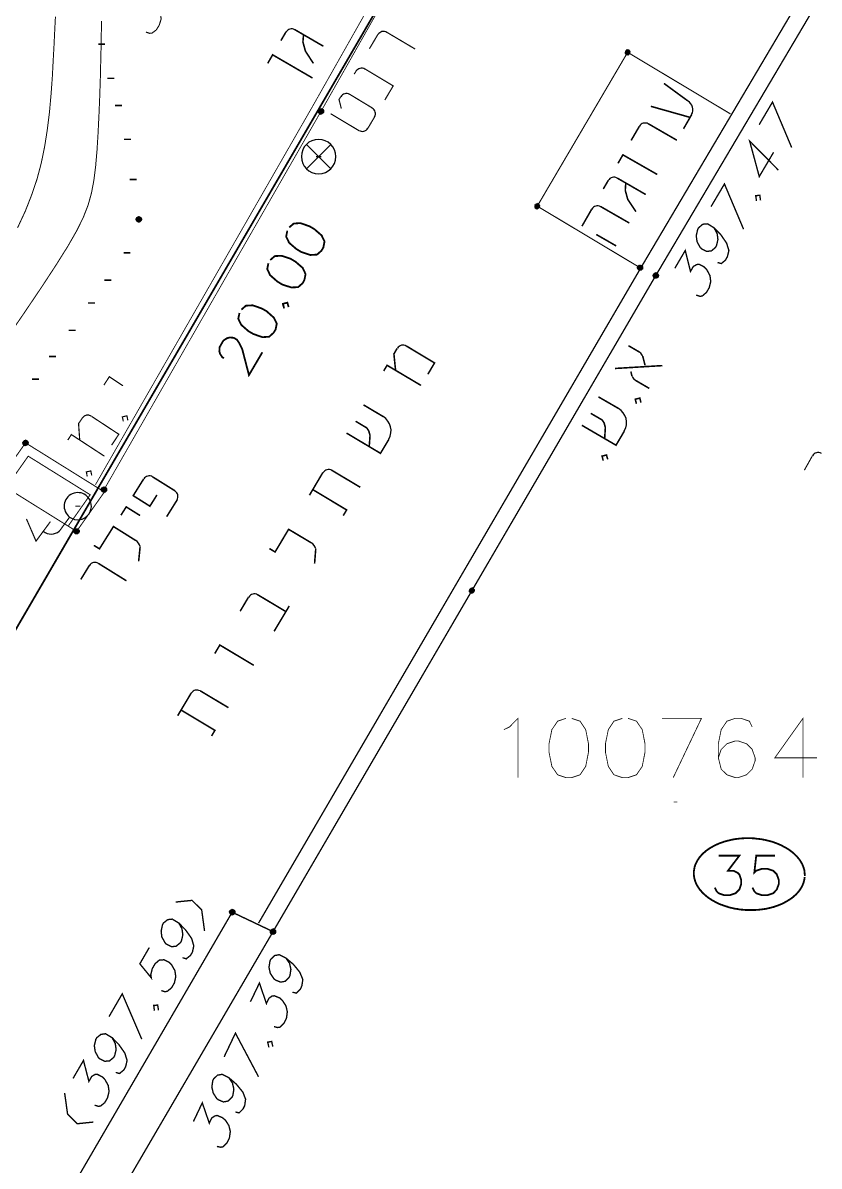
# Model space of a CAD drawing. Extents: x 489 to 720, y 1028 to 1176.
# Drawn here: x 535.36 to 543.43, y 1052.52 to 1064.11 of the extents above; entities that cross this region are included whole.
import ezdxf

# ---------------------------------------------------------------- set-up
doc = ezdxf.new("R2010")
doc.units = 0
doc.header["$MEASUREMENT"] = 0
for name, color, linetype in [('1501-ARUGA', 7, 'Continuous'), ('1501-EVEN-GAN', 7, 'Continuous'), ('1501-EVEN-SOFA', 7, 'Continuous'), ('1501-PILER', 7, 'Continuous'), ('1501-TOPO', 7, 'Continuous'), ('1506', 7, 'Continuous'), ('1507', 7, 'Continuous'), ('1511-DOWN', 7, 'Continuous'), ('2408-EVEN-GAN', 7, 'Continuous'), ('2410-EVEN-SOFA', 7, 'Continuous'), ('4035-PILER', 7, 'Continuous'), ('4609-EZIAMAIM', 7, 'Continuous'), ('4611-GIDRANT', 7, 'Continuous'), ('5250-ARUGA', 7, 'Continuous'), ('M1601', 7, 'Continuous'), ('M1602', 7, 'Continuous')]:
    doc.layers.add(name, color=color, linetype=linetype)

msp = doc.modelspace()

# ---------------------------------------------------------------- hatches: boundary and pattern name
at = {"layer": '1501-ARUGA', "linetype": 'Continuous', "ltscale": 0.045455}
for points in [[(541.465, 1063.826), (541.511, 1063.8), (541.462, 1063.816)], [(541.511, 1063.8), (541.462, 1063.816), (541.504, 1063.792)], [(541.462, 1063.816), (541.504, 1063.792), (541.462, 1063.806)], [(541.504, 1063.792), (541.462, 1063.806), (541.495, 1063.788)], [(541.462, 1063.806), (541.495, 1063.788), (541.466, 1063.797)], [(541.472, 1063.834), (541.514, 1063.809), (541.465, 1063.826)], [(541.514, 1063.809), (541.465, 1063.826), (541.511, 1063.8)], [(541.495, 1063.788), (541.466, 1063.797), (541.485, 1063.787)], [(541.466, 1063.797), (541.485, 1063.787), (541.474, 1063.79)], [(541.481, 1063.839), (541.513, 1063.82), (541.472, 1063.834)], [(541.513, 1063.82), (541.472, 1063.834), (541.514, 1063.809)], [(541.491, 1063.839), (541.508, 1063.829), (541.481, 1063.839)], [(541.508, 1063.829), (541.481, 1063.839), (541.513, 1063.82)], [(541.502, 1063.835), (541.491, 1063.839), (541.508, 1063.829)], [(540.549, 1062.266), (540.595, 1062.24), (540.546, 1062.257)], [(540.595, 1062.24), (540.546, 1062.257), (540.588, 1062.232)], [(540.546, 1062.257), (540.588, 1062.232), (540.546, 1062.247)], [(540.588, 1062.232), (540.546, 1062.247), (540.579, 1062.228)], [(540.546, 1062.247), (540.579, 1062.228), (540.55, 1062.238)], [(540.556, 1062.274), (540.598, 1062.249), (540.549, 1062.266)], [(540.598, 1062.249), (540.549, 1062.266), (540.595, 1062.24)], [(540.579, 1062.228), (540.55, 1062.238), (540.569, 1062.228)], [(540.55, 1062.238), (540.569, 1062.228), (540.558, 1062.231)], [(540.565, 1062.279), (540.597, 1062.26), (540.556, 1062.274)], [(540.597, 1062.26), (540.556, 1062.274), (540.598, 1062.249)], [(540.575, 1062.28), (540.592, 1062.27), (540.565, 1062.279)], [(540.592, 1062.27), (540.565, 1062.279), (540.597, 1062.26)], [(540.586, 1062.276), (540.575, 1062.28), (540.592, 1062.27)], [(541.598, 1061.65), (541.588, 1061.623), (541.607, 1061.655)], [(541.588, 1061.623), (541.607, 1061.655), (541.592, 1061.614)], [(541.591, 1061.643), (541.588, 1061.633), (541.598, 1061.65)], [(541.588, 1061.633), (541.598, 1061.65), (541.588, 1061.623)], [(541.607, 1061.655), (541.592, 1061.614), (541.617, 1061.656)], [(541.592, 1061.614), (541.617, 1061.656), (541.6, 1061.607)], [(541.617, 1061.656), (541.6, 1061.607), (541.628, 1061.653)], [(541.6, 1061.607), (541.628, 1061.653), (541.611, 1061.604)], [(541.628, 1061.653), (541.611, 1061.604), (541.636, 1061.646)], [(541.611, 1061.604), (541.636, 1061.646), (541.621, 1061.604)], [(541.636, 1061.646), (541.621, 1061.604), (541.639, 1061.635)], [(541.621, 1061.604), (541.639, 1061.635), (541.63, 1061.608)], [(541.639, 1061.635), (541.63, 1061.608), (541.64, 1061.625)], [(541.63, 1061.608), (541.64, 1061.625), (541.637, 1061.616)]]:
    msp.add_hatch(color=138, dxfattribs=at).paths.add_polyline_path(points, flags=0)
at = {"layer": '1501-EVEN-GAN', "linetype": 'Continuous', "ltscale": 0.045455}
for points in [[(538.357, 1063.228), (538.403, 1063.201), (538.354, 1063.217)], [(538.403, 1063.201), (538.354, 1063.217), (538.396, 1063.193)], [(538.354, 1063.217), (538.396, 1063.193), (538.355, 1063.207)], [(538.396, 1063.193), (538.355, 1063.207), (538.387, 1063.189)], [(538.355, 1063.207), (538.387, 1063.189), (538.36, 1063.198)], [(538.364, 1063.235), (538.406, 1063.212), (538.357, 1063.228)], [(538.406, 1063.212), (538.357, 1063.228), (538.403, 1063.201)], [(538.387, 1063.189), (538.36, 1063.198), (538.377, 1063.188)], [(538.36, 1063.198), (538.377, 1063.188), (538.367, 1063.191)], [(538.373, 1063.24), (538.406, 1063.222), (538.364, 1063.235)], [(538.406, 1063.222), (538.364, 1063.235), (538.406, 1063.212)], [(538.383, 1063.24), (538.402, 1063.231), (538.373, 1063.24)], [(538.402, 1063.231), (538.373, 1063.24), (538.406, 1063.222)], [(538.394, 1063.238), (538.383, 1063.24), (538.402, 1063.231)], [(536.158, 1059.393), (536.204, 1059.367), (536.155, 1059.383)], [(536.204, 1059.367), (536.155, 1059.383), (536.197, 1059.359)], [(536.155, 1059.383), (536.197, 1059.359), (536.155, 1059.373)], [(536.197, 1059.359), (536.155, 1059.373), (536.188, 1059.355)], [(536.155, 1059.373), (536.188, 1059.355), (536.16, 1059.364)], [(536.165, 1059.401), (536.207, 1059.376), (536.158, 1059.393)], [(536.207, 1059.376), (536.158, 1059.393), (536.204, 1059.367)], [(536.188, 1059.355), (536.16, 1059.364), (536.178, 1059.354)], [(536.16, 1059.364), (536.178, 1059.354), (536.167, 1059.357)], [(536.174, 1059.406), (536.206, 1059.387), (536.165, 1059.401)], [(536.206, 1059.387), (536.165, 1059.401), (536.207, 1059.376)], [(536.185, 1059.406), (536.202, 1059.396), (536.174, 1059.406)], [(536.202, 1059.396), (536.174, 1059.406), (536.206, 1059.387)], [(536.194, 1059.403), (536.185, 1059.406), (536.202, 1059.396)]]:
    msp.add_hatch(color=7, dxfattribs=at).paths.add_polyline_path(points, flags=0)
at = {"layer": '1501-EVEN-SOFA', "linetype": 'Continuous', "ltscale": 0.045455}
for points in [[(541.75, 1061.565), (541.796, 1061.538), (541.747, 1061.555)], [(541.796, 1061.538), (541.747, 1061.555), (541.789, 1061.531)], [(541.747, 1061.555), (541.789, 1061.531), (541.748, 1061.545)], [(541.789, 1061.531), (541.748, 1061.545), (541.78, 1061.526)], [(541.748, 1061.545), (541.78, 1061.526), (541.752, 1061.535)], [(541.757, 1061.573), (541.799, 1061.548), (541.75, 1061.565)], [(541.799, 1061.548), (541.75, 1061.565), (541.796, 1061.538)], [(541.78, 1061.526), (541.752, 1061.535), (541.77, 1061.525)], [(541.752, 1061.535), (541.77, 1061.525), (541.76, 1061.529)], [(541.766, 1061.578), (541.798, 1061.558), (541.757, 1061.573)], [(541.798, 1061.558), (541.757, 1061.573), (541.799, 1061.548)], [(541.777, 1061.578), (541.794, 1061.567), (541.766, 1061.578)], [(541.794, 1061.567), (541.766, 1061.578), (541.798, 1061.558)], [(541.787, 1061.574), (541.777, 1061.578), (541.794, 1061.567)], [(539.887, 1058.371), (539.932, 1058.345), (539.883, 1058.362)], [(539.932, 1058.345), (539.883, 1058.362), (539.925, 1058.337)], [(539.883, 1058.362), (539.925, 1058.337), (539.883, 1058.351)], [(539.925, 1058.337), (539.883, 1058.351), (539.915, 1058.332)], [(539.883, 1058.351), (539.915, 1058.332), (539.888, 1058.342)], [(539.894, 1058.379), (539.936, 1058.355), (539.887, 1058.371)], [(539.936, 1058.355), (539.887, 1058.371), (539.932, 1058.345)], [(539.915, 1058.332), (539.888, 1058.342), (539.905, 1058.332)], [(539.888, 1058.342), (539.905, 1058.332), (539.896, 1058.335)], [(539.903, 1058.383), (539.935, 1058.365), (539.894, 1058.379)], [(539.935, 1058.365), (539.894, 1058.379), (539.936, 1058.355)], [(539.913, 1058.384), (539.93, 1058.374), (539.903, 1058.383)], [(539.93, 1058.374), (539.903, 1058.383), (539.935, 1058.365)], [(539.922, 1058.381), (539.913, 1058.384), (539.93, 1058.374)], [(537.454, 1055.101), (537.503, 1055.084), (537.457, 1055.112)], [(537.455, 1055.091), (537.496, 1055.078), (537.454, 1055.101)], [(537.496, 1055.078), (537.454, 1055.101), (537.503, 1055.084)], [(537.46, 1055.082), (537.487, 1055.073), (537.455, 1055.091)], [(537.487, 1055.073), (537.455, 1055.091), (537.496, 1055.078)], [(537.457, 1055.112), (537.506, 1055.095), (537.464, 1055.12)], [(537.503, 1055.084), (537.457, 1055.112), (537.506, 1055.095)], [(537.467, 1055.075), (537.477, 1055.072), (537.46, 1055.082)], [(537.477, 1055.072), (537.46, 1055.082), (537.487, 1055.073)], [(537.464, 1055.12), (537.506, 1055.105), (537.473, 1055.124)], [(537.506, 1055.095), (537.464, 1055.12), (537.506, 1055.105)], [(537.506, 1055.105), (537.473, 1055.124), (537.502, 1055.114)], [(537.473, 1055.124), (537.502, 1055.114), (537.483, 1055.124)], [(537.502, 1055.114), (537.483, 1055.124), (537.494, 1055.121)], [(537.877, 1054.921), (537.919, 1054.909), (537.885, 1054.925)], [(537.885, 1054.925), (537.913, 1054.918), (537.895, 1054.928)], [(537.919, 1054.909), (537.885, 1054.925), (537.913, 1054.918)], [(537.913, 1054.918), (537.895, 1054.928), (537.905, 1054.925)], [(537.867, 1054.903), (537.917, 1054.89), (537.87, 1054.913)], [(537.869, 1054.892), (537.912, 1054.881), (537.867, 1054.903)], [(537.912, 1054.881), (537.867, 1054.903), (537.917, 1054.89)], [(537.874, 1054.883), (537.903, 1054.876), (537.869, 1054.892)], [(537.903, 1054.876), (537.869, 1054.892), (537.912, 1054.881)], [(537.87, 1054.913), (537.92, 1054.899), (537.877, 1054.921)], [(537.917, 1054.89), (537.87, 1054.913), (537.92, 1054.899)], [(537.882, 1054.878), (537.892, 1054.874), (537.874, 1054.883)], [(537.892, 1054.874), (537.874, 1054.883), (537.903, 1054.876)], [(537.92, 1054.899), (537.877, 1054.921), (537.919, 1054.909)]]:
    msp.add_hatch(color=251, dxfattribs=at).paths.add_polyline_path(points, flags=0)
at = {"layer": '1501-PILER', "linetype": 'Continuous', "ltscale": 0.045455}
for points in [[(535.361, 1059.86), (535.4, 1059.832), (535.36, 1059.85)], [(535.4, 1059.832), (535.36, 1059.85), (535.39, 1059.829)], [(535.36, 1059.85), (535.39, 1059.829), (535.364, 1059.84)], [(535.364, 1059.87), (535.407, 1059.839), (535.361, 1059.86)], [(535.407, 1059.839), (535.361, 1059.86), (535.4, 1059.832)], [(535.372, 1059.876), (535.412, 1059.849), (535.364, 1059.87)], [(535.412, 1059.849), (535.364, 1059.87), (535.407, 1059.839)], [(535.39, 1059.829), (535.364, 1059.84), (535.38, 1059.829)], [(535.364, 1059.84), (535.38, 1059.829), (535.371, 1059.833)], [(535.381, 1059.881), (535.412, 1059.859), (535.372, 1059.876)], [(535.412, 1059.859), (535.372, 1059.876), (535.412, 1059.849)], [(535.391, 1059.88), (535.408, 1059.868), (535.381, 1059.881)], [(535.408, 1059.868), (535.381, 1059.881), (535.412, 1059.859)], [(535.402, 1059.876), (535.391, 1059.88), (535.408, 1059.868)], [(535.887, 1058.98), (535.877, 1058.953), (535.897, 1058.984)], [(535.877, 1058.953), (535.897, 1058.984), (535.881, 1058.943)], [(535.88, 1058.973), (535.877, 1058.963), (535.887, 1058.98)], [(535.877, 1058.963), (535.887, 1058.98), (535.877, 1058.953)], [(535.897, 1058.984), (535.881, 1058.943), (535.907, 1058.984)], [(535.881, 1058.943), (535.907, 1058.984), (535.889, 1058.937)], [(535.907, 1058.984), (535.889, 1058.937), (535.916, 1058.981)], [(535.889, 1058.937), (535.916, 1058.981), (535.898, 1058.932)], [(535.916, 1058.981), (535.898, 1058.932), (535.924, 1058.974)], [(535.898, 1058.932), (535.924, 1058.974), (535.908, 1058.933)], [(535.924, 1058.974), (535.908, 1058.933), (535.928, 1058.965)], [(535.908, 1058.933), (535.928, 1058.965), (535.917, 1058.937)], [(535.928, 1058.965), (535.917, 1058.937), (535.929, 1058.955)], [(535.917, 1058.937), (535.929, 1058.955), (535.924, 1058.945)]]:
    msp.add_hatch(color=7, dxfattribs=at).paths.add_polyline_path(points, flags=0)
at = {"layer": '1501-TOPO', "linetype": 'Continuous', "ltscale": 0.045455}
for points in [[(536.512, 1062.134), (536.56, 1062.124), (536.507, 1062.124)], [(536.56, 1062.124), (536.507, 1062.124), (536.558, 1062.114)], [(536.507, 1062.124), (536.558, 1062.114), (536.507, 1062.114)], [(536.558, 1062.114), (536.507, 1062.114), (536.555, 1062.105)], [(536.507, 1062.114), (536.555, 1062.105), (536.511, 1062.105)], [(536.519, 1062.141), (536.555, 1062.133), (536.512, 1062.134)], [(536.555, 1062.133), (536.512, 1062.134), (536.56, 1062.124)], [(536.529, 1062.145), (536.548, 1062.141), (536.519, 1062.141)], [(536.548, 1062.141), (536.519, 1062.141), (536.555, 1062.133)], [(536.539, 1062.145), (536.529, 1062.145), (536.548, 1062.141)], [(536.555, 1062.105), (536.511, 1062.105), (536.547, 1062.097)], [(536.511, 1062.105), (536.547, 1062.097), (536.519, 1062.097)], [(536.547, 1062.097), (536.519, 1062.097), (536.538, 1062.093)], [(536.519, 1062.097), (536.538, 1062.093), (536.528, 1062.093)]]:
    msp.add_hatch(color=7, dxfattribs=at).paths.add_polyline_path(points, flags=0)

# ---------------------------------------------------------------- linework, layer by layer
at = {"color": 250, "linetype": 'Continuous', "ltscale": 0.045455}
for points, const_width in [([(536.4, 1064.299), (536.514, 1064.476), (536.558, 1064.263), (536.589, 1064.31), (536.623, 1064.329), (536.647, 1064.33), (536.697, 1064.301), (536.724, 1064.273), (536.753, 1064.213), (536.76, 1064.151), (536.741, 1064.089), (536.711, 1064.04), (536.666, 1064.007), (536.642, 1064.006), (536.606, 1064.018)], 0.0112), ([(538.024, 1064.018), (537.974, 1063.932)], 0.0158), ([(538.404, 1063.875), (538.115, 1064.043)], 0.0158), ([(538.303, 1063.701), (538.222, 1063.826), (538.197, 1063.918), (538.203, 1063.992)], 0.0158), ([(537.84, 1063.701), (537.89, 1063.788), (538.294, 1063.553)], 0.0158), ([(542.099, 1063.32), (541.856, 1063.498)], 0.0158), ([(541.723, 1063.266), (542.12, 1063.154)], 0.0158), ([(542.054, 1063.038), (542.137, 1063.182)], 0.0158), ([(541.607, 1063.064), (541.523, 1062.92)], 0.0158), ([(541.987, 1062.922), (541.698, 1063.089)], 0.0158), ([(541.39, 1062.688), (541.44, 1062.774), (541.788, 1062.575)], 0.0158), ([(541.291, 1062.514), (541.241, 1062.428)], 0.0158), ([(541.671, 1062.372), (541.382, 1062.539)], 0.0158), ([(541.572, 1062.199), (541.489, 1062.323), (541.464, 1062.414), (541.469, 1062.489)], 0.0158), ([(542.333, 1062.249), (542.469, 1062.479), (542.663, 1062.02)], 0.0138), ([(541.124, 1062.224), (541.025, 1062.051)], 0.0158), ([(541.505, 1062.083), (541.216, 1062.249)], 0.0158), ([(542.363, 1062.035), (542.395, 1061.976), (542.403, 1061.916), (542.388, 1061.853), (542.378, 1061.835), (542.336, 1061.8), (542.288, 1061.796), (542.237, 1061.822), (542.223, 1061.835), (542.191, 1061.895), (542.183, 1061.956), (542.198, 1062.018), (542.207, 1062.035), (542.25, 1062.071), (542.298, 1062.075), (542.363, 1062.035), (542.432, 1061.965), (542.491, 1061.879), (542.514, 1061.804), (542.498, 1061.74), (542.479, 1061.707), (542.437, 1061.672), (542.399, 1061.683)], 0.0138), ([(541.372, 1061.851), (541.17, 1061.967)], 0.0158), ([(541.966, 1061.624), (542.072, 1061.805), (542.125, 1061.593), (542.154, 1061.643), (542.188, 1061.662), (542.211, 1061.665), (542.262, 1061.639), (542.29, 1061.61), (542.322, 1061.551), (542.33, 1061.491), (542.315, 1061.428), (542.286, 1061.379), (542.244, 1061.343), (542.22, 1061.34), (542.182, 1061.353)], 0.0138), ([(539.463, 1060.55), (539.531, 1060.665), (539.245, 1060.837)], 0.0158), ([(541.611, 1060.773), (541.496, 1060.84)], 0.0158), ([(539.153, 1060.814), (539.119, 1060.756), (539.136, 1060.59)], 0.0158), ([(541.665, 1060.64), (541.641, 1060.732)], 0.0158), ([(539.016, 1060.584), (539.05, 1060.641), (539.394, 1060.437)], 0.0158), ([(541.361, 1060.609), (541.841, 1060.638)], 0.0158), ([(541.52, 1060.578), (541.532, 1060.532)], 0.0158), ([(541.563, 1060.491), (541.707, 1060.407)], 0.0158), ([(541.395, 1060.204), (541.192, 1060.321)], 0.0158), ([(541.577, 1060.251), (541.565, 1060.297), (541.611, 1060.309), (541.623, 1060.263)], 0.0158), ([(539.011, 1060.121), (538.811, 1060.24)], 0.0158), ([(541.255, 1059.898), (541.262, 1060.009), (541.25, 1060.056), (541.23, 1060.087), (541.114, 1060.154)], 0.0158), ([(538.869, 1059.817), (538.877, 1059.929), (538.865, 1059.974), (538.845, 1060.006), (538.731, 1060.074)], 0.0158), ([(541.024, 1060.033), (541.37, 1059.831), (541.455, 1059.975)], 0.0158), ([(538.639, 1059.954), (538.983, 1059.749), (539.069, 1059.892)], 0.0158), ([(541.24, 1059.675), (541.229, 1059.721), (541.274, 1059.732), (541.286, 1059.687)], 0.0158), ([(536.011, 1059.514), (536.002, 1059.56), (536.047, 1059.571), (536.057, 1059.524)], 0.0118), ([(538.399, 1059.554), (538.263, 1059.324)], 0.0158), ([(538.778, 1059.405), (538.491, 1059.576)], 0.0158), ([(536.583, 1059.489), (536.477, 1059.32), (536.646, 1059.213), (536.717, 1059.326)], 0.0158), ([(536.902, 1059.368), (536.674, 1059.51)], 0.0158), ([(538.297, 1059.381), (538.64, 1059.175), (538.606, 1059.118)], 0.0158), ([(536.353, 1059.122), (536.406, 1059.206), (536.547, 1059.118)], 0.0158), ([(536.816, 1059.107), (536.922, 1059.276)], 0.0158), ([(536.503, 1058.865), (536.277, 1059.007), (536.135, 1058.781), (536.078, 1058.816)], 0.0158), ([(538.281, 1058.842), (538.052, 1058.979), (537.915, 1058.749), (537.857, 1058.784)], 0.0158), ([(536.532, 1058.655), (536.547, 1058.803)], 0.0158), ([(538.315, 1058.632), (538.327, 1058.78)], 0.0158), ([(536.408, 1058.457), (536.125, 1058.633)], 0.0158), ([(536.033, 1058.613), (535.946, 1058.471)], 0.0158), ([(537.646, 1058.292), (537.561, 1058.149)], 0.0158), ([(538.024, 1058.145), (537.738, 1058.316)], 0.0158), ([(537.905, 1057.945), (538.058, 1058.201)], 0.0158), ([(537.304, 1057.72), (537.355, 1057.806), (537.699, 1057.6)], 0.0158), ([(537.064, 1057.318), (536.928, 1057.09)], 0.0158), ([(537.442, 1057.171), (537.156, 1057.342)], 0.0158), ([(536.962, 1057.147), (537.305, 1056.941), (537.271, 1056.884)], 0.0158)]:
    msp.add_lwpolyline(points, dxfattribs=dict(at, const_width=const_width))
at = {"color": 5, "linetype": 'Continuous', "ltscale": 0.045455, "const_width": 0.0118}
for points in [[(538.956, 1063.993), (538.871, 1063.85)], [(539.335, 1063.846), (539.048, 1064.016)], [(538.735, 1063.621), (538.716, 1063.592)], [(539.027, 1063.33), (539.112, 1063.473), (538.825, 1063.645)], [(538.9, 1063.249), (538.672, 1063.387)], [(538.58, 1063.363), (538.563, 1063.334), (538.586, 1063.243)], [(538.478, 1063.191), (538.764, 1063.02)], [(538.855, 1063.043), (538.923, 1063.158)], [(536.18, 1060.441), (536.235, 1060.525), (536.374, 1060.433)], [(535.961, 1060.106), (535.923, 1060.05), (535.935, 1059.884)], [(536.258, 1059.831), (536.331, 1059.942), (536.053, 1060.125)], [(536.377, 1060.073), (536.367, 1060.118), (536.413, 1060.129), (536.423, 1060.082)], [(535.814, 1059.883), (535.85, 1059.939), (536.185, 1059.72)]]:
    msp.add_lwpolyline(points, dxfattribs=at)
at = {"color": 251, "linetype": 'Continuous', "ltscale": 0.045455, "const_width": 0.0138}
for points in [[(542.821, 1063.08), (542.956, 1063.309), (543.15, 1062.849)], [(543.015, 1062.62), (542.724, 1062.915), (542.822, 1062.554), (542.967, 1062.8)], [(542.794, 1062.307), (542.786, 1062.36), (542.827, 1062.365), (542.835, 1062.312)], [(536.908, 1055.201), (537.073, 1055.218), (537.171, 1055.121), (537.2, 1054.907)], [(536.939, 1054.988), (536.971, 1054.93), (536.98, 1054.868), (536.965, 1054.805), (536.955, 1054.789), (536.913, 1054.754), (536.865, 1054.748), (536.814, 1054.774), (536.8, 1054.788), (536.767, 1054.847), (536.76, 1054.907), (536.774, 1054.971), (536.783, 1054.988), (536.827, 1055.023), (536.873, 1055.028), (536.939, 1054.988), (537.008, 1054.918), (537.069, 1054.832), (537.091, 1054.757), (537.077, 1054.693), (537.057, 1054.66), (537.014, 1054.625), (536.977, 1054.637)], [(536.64, 1054.74), (536.544, 1054.575), (536.66, 1054.433), (536.655, 1054.463), (536.67, 1054.526), (536.699, 1054.576), (536.741, 1054.612), (536.789, 1054.616), (536.84, 1054.591), (536.867, 1054.563), (536.9, 1054.505), (536.908, 1054.443), (536.894, 1054.38), (536.865, 1054.331), (536.822, 1054.296), (536.799, 1054.292), (536.762, 1054.304)], [(538.025, 1054.633), (538.062, 1054.579), (538.075, 1054.518), (538.065, 1054.454), (538.057, 1054.437), (538.017, 1054.398), (537.972, 1054.389), (537.919, 1054.41), (537.903, 1054.423), (537.866, 1054.479), (537.853, 1054.539), (537.863, 1054.603), (537.871, 1054.621), (537.911, 1054.659), (537.957, 1054.667), (538.025, 1054.633), (538.1, 1054.57), (538.166, 1054.489), (538.196, 1054.415), (538.186, 1054.351), (538.17, 1054.316), (538.13, 1054.278), (538.091, 1054.287)], [(537.665, 1054.19), (537.756, 1054.38), (537.827, 1054.173), (537.852, 1054.225), (537.882, 1054.247), (537.906, 1054.251), (537.96, 1054.23), (537.989, 1054.204), (538.025, 1054.148), (538.039, 1054.089), (538.03, 1054.024), (538.005, 1053.972), (537.965, 1053.933), (537.942, 1053.929), (537.904, 1053.938)], [(536.232, 1054.04), (536.366, 1054.271), (536.563, 1053.812)], [(536.692, 1054.099), (536.685, 1054.153), (536.725, 1054.157), (536.733, 1054.104)], [(537.398, 1053.631), (537.513, 1053.872), (537.747, 1053.43)], [(536.263, 1053.826), (536.295, 1053.767), (536.304, 1053.707), (536.289, 1053.643), (536.279, 1053.626), (536.237, 1053.591), (536.189, 1053.587), (536.138, 1053.612), (536.124, 1053.626), (536.092, 1053.684), (536.083, 1053.746), (536.098, 1053.809), (536.107, 1053.825), (536.15, 1053.86), (536.197, 1053.866), (536.263, 1053.826), (536.332, 1053.756), (536.392, 1053.67), (536.415, 1053.595), (536.4, 1053.531), (536.381, 1053.498), (536.338, 1053.463), (536.3, 1053.474)], [(537.852, 1053.728), (537.84, 1053.781), (537.88, 1053.788), (537.892, 1053.735)], [(535.867, 1053.413), (535.973, 1053.595), (536.028, 1053.383), (536.056, 1053.433), (536.089, 1053.453), (536.113, 1053.455), (536.164, 1053.429), (536.191, 1053.401), (536.224, 1053.342), (536.232, 1053.281), (536.217, 1053.218), (536.189, 1053.168), (536.146, 1053.133), (536.123, 1053.131), (536.086, 1053.142)], [(537.446, 1053.421), (537.483, 1053.365), (537.497, 1053.305), (537.487, 1053.24), (537.479, 1053.223), (537.439, 1053.184), (537.392, 1053.175), (537.339, 1053.197), (537.324, 1053.209), (537.288, 1053.265), (537.274, 1053.325), (537.283, 1053.39), (537.291, 1053.407), (537.331, 1053.446), (537.378, 1053.455), (537.446, 1053.421), (537.521, 1053.356), (537.588, 1053.275), (537.616, 1053.203), (537.607, 1053.138), (537.59, 1053.104), (537.55, 1053.064), (537.513, 1053.073)], [(535.782, 1053.265), (535.812, 1053.051), (535.91, 1052.954), (536.074, 1052.971)], [(537.087, 1052.976), (537.177, 1053.166), (537.248, 1052.96), (537.272, 1053.012), (537.304, 1053.033), (537.327, 1053.038), (537.38, 1053.016), (537.411, 1052.991), (537.447, 1052.935), (537.461, 1052.875), (537.452, 1052.81), (537.427, 1052.759), (537.387, 1052.72), (537.364, 1052.716), (537.325, 1052.724)]]:
    msp.add_lwpolyline(points, dxfattribs=at)
at = {"color": 214, "linetype": 'Continuous', "ltscale": 0.045455, "const_width": 0.0182}
for points in [[(538.039, 1062.005), (538.027, 1061.946), (538.057, 1061.883), (538.13, 1061.82), (538.179, 1061.79), (538.271, 1061.759), (538.34, 1061.763), (538.385, 1061.803), (538.404, 1061.835), (538.416, 1061.895), (538.387, 1061.957), (538.313, 1062.021), (538.264, 1062.05), (538.172, 1062.082), (538.104, 1062.078), (538.058, 1062.038)], [(537.847, 1061.675), (537.835, 1061.616), (537.865, 1061.554), (537.938, 1061.49), (537.987, 1061.46), (538.079, 1061.43), (538.148, 1061.433), (538.194, 1061.473), (538.212, 1061.506), (538.224, 1061.565), (538.195, 1061.628), (538.122, 1061.691), (538.072, 1061.721), (537.98, 1061.751), (537.912, 1061.748), (537.866, 1061.708)], [(537.554, 1061.172), (537.542, 1061.113), (537.572, 1061.051), (537.645, 1060.987), (537.695, 1060.958), (537.787, 1060.926), (537.855, 1060.931), (537.9, 1060.971), (537.92, 1061.004), (537.932, 1061.063), (537.902, 1061.124), (537.829, 1061.189), (537.78, 1061.217), (537.688, 1061.249), (537.619, 1061.245), (537.573, 1061.205)], [(538.006, 1061.218), (537.994, 1061.264), (538.039, 1061.276), (538.052, 1061.231)], [(537.397, 1060.713), (537.38, 1060.722), (537.357, 1060.758), (537.35, 1060.783), (537.353, 1060.826), (537.391, 1060.892), (537.427, 1060.915), (537.453, 1060.923), (537.496, 1060.92), (537.529, 1060.9), (537.552, 1060.865), (537.582, 1060.804), (537.65, 1060.542), (537.786, 1060.773)], [(542.41, 1055.671), (542.62, 1055.671), (542.505, 1055.518), (542.562, 1055.518), (542.6, 1055.499), (542.62, 1055.481), (542.639, 1055.423), (542.639, 1055.385), (542.62, 1055.328), (542.581, 1055.29), (542.524, 1055.271), (542.466, 1055.271), (542.41, 1055.29), (542.39, 1055.309), (542.372, 1055.347)], [(542.982, 1055.671), (542.791, 1055.671), (542.772, 1055.499), (542.791, 1055.518), (542.848, 1055.538), (542.905, 1055.538), (542.963, 1055.518), (543, 1055.481), (543.02, 1055.423), (543.02, 1055.385), (543, 1055.328), (542.963, 1055.29), (542.905, 1055.271), (542.848, 1055.271), (542.791, 1055.29), (542.772, 1055.309), (542.753, 1055.347)]]:
    msp.add_lwpolyline(points, dxfattribs=at)
at = {"color": 98, "linetype": 'Continuous', "ltscale": 0.045455, "const_width": 0.0112}
msp.add_lwpolyline([(543.36, 1059.723), (543.279, 1059.578)], dxfattribs=at)
at = {"color": 218, "linetype": 'Continuous', "ltscale": 0.045455, "const_width": 0.00825}
for points in [[(540.233, 1056.948), (540.291, 1056.976), (540.377, 1057.063), (540.377, 1056.462)], [(540.863, 1057.063), (540.778, 1057.034), (540.72, 1056.948), (540.691, 1056.805), (540.691, 1056.72), (540.72, 1056.576), (540.778, 1056.491), (540.863, 1056.462), (540.92, 1056.462), (541.006, 1056.491), (541.063, 1056.576), (541.091, 1056.72), (541.091, 1056.805), (541.063, 1056.948), (541.006, 1057.034), (540.92, 1057.063)], [(541.435, 1057.063), (541.349, 1057.034), (541.292, 1056.948), (541.263, 1056.805), (541.263, 1056.72), (541.292, 1056.576), (541.349, 1056.491), (541.435, 1056.462), (541.492, 1056.462), (541.578, 1056.491), (541.636, 1056.576), (541.664, 1056.72), (541.664, 1056.805), (541.636, 1056.948), (541.578, 1057.034), (541.492, 1057.063)], [(541.836, 1057.063), (542.236, 1057.063), (541.95, 1056.462)], [(542.75, 1056.976), (542.722, 1057.034), (542.637, 1057.063), (542.579, 1057.063), (542.494, 1057.034), (542.436, 1056.948), (542.407, 1056.805), (542.407, 1056.663), (542.436, 1056.548), (542.494, 1056.491), (542.579, 1056.462), (542.608, 1056.462), (542.694, 1056.491), (542.75, 1056.548), (542.78, 1056.633), (542.78, 1056.663), (542.75, 1056.748), (542.694, 1056.805), (542.608, 1056.834), (542.579, 1056.834), (542.494, 1056.805), (542.436, 1056.748), (542.407, 1056.663)], [(543.265, 1056.462), (543.265, 1057.063), (542.98, 1056.663), (543.408, 1056.663)]]:
    msp.add_lwpolyline(points, dxfattribs=at)
at = {"color": 250, "linetype": 'Continuous', "ltscale": 0.045455}
for centre, radius, start, end in [((538.082, 1063.985), 0.0659, 59.7931, 149.7876), ((542.05, 1063.232), 0.1, 330.1282, 420.1282), ((541.664, 1063.031), 0.0659, 60.1337, 150.1282), ((541.349, 1062.481), 0.0659, 60.1337, 150.1282), ((541.182, 1062.191), 0.0659, 60.1337, 150.1282), ((539.211, 1060.78), 0.0659, 59.1394, 149.1339), ((541.577, 1060.715), 0.0659, 14.7327, 59.7327), ((541.577, 1060.715), 0.0659, 14.7327, 59.7327), ((541.596, 1060.549), 0.0659, 194.7272, 239.7272), ((541.596, 1060.549), 0.0659, 194.7272, 239.7272), ((541.311, 1060.059), 0.166, 329.7272, 419.7272), ((538.925, 1059.978), 0.166, 329.1339, 419.1339), ((538.457, 1059.518), 0.0659, 59.1394, 149.1339), ((536.639, 1059.454), 0.0659, 57.9529, 147.9474), ((536.865, 1059.312), 0.0659, 327.9474, 417.9474), ((536.449, 1058.781), 0.1, 12.9474, 57.9474), ((538.23, 1058.756), 0.1, 14.1339, 59.1339), ((536.09, 1058.578), 0.0659, 57.9529, 147.9474), ((537.704, 1058.258), 0.0659, 59.1394, 149.1339), ((537.122, 1057.284), 0.0659, 59.1394, 149.1339)]:
    msp.add_arc(centre, radius, start, end, dxfattribs=at)
at = {"color": 5, "linetype": 'Continuous', "ltscale": 0.045455}
for centre, start, end in [((539.014, 1063.959), 59.1449, 149.1394), ((538.791, 1063.587), 59.1449, 149.1394), ((538.637, 1063.329), 59.1449, 149.1394), ((538.866, 1063.192), 329.1394, 419.1394), ((538.798, 1063.078), 239.1449, 329.1394), ((536.016, 1060.07), 56.7389, 146.7334)]:
    msp.add_arc(centre, 0.0659, start, end, dxfattribs=at)
at = {"color": 98, "linetype": 'Continuous', "ltscale": 0.045455}
msp.add_arc((543.419, 1059.691), 0.0659, 60.9631, 150.9576, dxfattribs=at)
at = {"layer": '1501-ARUGA', "color": 138, "linetype": 'Continuous', "ltscale": 0.045455, "const_width": 0.0112}
for points in [[(541.463, 1063.813), (541.513, 1063.813)], [(540.547, 1062.254), (540.597, 1062.254)], [(541.589, 1061.63), (541.639, 1061.63)]]:
    msp.add_lwpolyline(points, dxfattribs=at)
at = {"layer": '1501-ARUGA', "color": 138, "linetype": 'Continuous', "ltscale": 0.045455}
for points in [[(541.465, 1063.826), (541.511, 1063.8), (541.462, 1063.816)], [(541.511, 1063.8), (541.462, 1063.816), (541.504, 1063.792)], [(541.462, 1063.816), (541.504, 1063.792), (541.462, 1063.806)], [(541.504, 1063.792), (541.462, 1063.806), (541.495, 1063.788)], [(541.462, 1063.806), (541.495, 1063.788), (541.466, 1063.797)], [(541.472, 1063.834), (541.514, 1063.809), (541.465, 1063.826)], [(541.514, 1063.809), (541.465, 1063.826), (541.511, 1063.8)], [(541.495, 1063.788), (541.466, 1063.797), (541.485, 1063.787)], [(541.466, 1063.797), (541.485, 1063.787), (541.474, 1063.79)], [(541.481, 1063.839), (541.513, 1063.82), (541.472, 1063.834)], [(541.513, 1063.82), (541.472, 1063.834), (541.514, 1063.809)], [(541.491, 1063.839), (541.508, 1063.829), (541.481, 1063.839)], [(541.508, 1063.829), (541.481, 1063.839), (541.513, 1063.82)], [(541.502, 1063.835), (541.491, 1063.839), (541.508, 1063.829)], [(540.549, 1062.266), (540.595, 1062.24), (540.546, 1062.257)], [(540.595, 1062.24), (540.546, 1062.257), (540.588, 1062.232)], [(540.546, 1062.257), (540.588, 1062.232), (540.546, 1062.247)], [(540.588, 1062.232), (540.546, 1062.247), (540.579, 1062.228)], [(540.546, 1062.247), (540.579, 1062.228), (540.55, 1062.238)], [(540.556, 1062.274), (540.598, 1062.249), (540.549, 1062.266)], [(540.598, 1062.249), (540.549, 1062.266), (540.595, 1062.24)], [(540.579, 1062.228), (540.55, 1062.238), (540.569, 1062.228)], [(540.55, 1062.238), (540.569, 1062.228), (540.558, 1062.231)], [(540.565, 1062.279), (540.597, 1062.26), (540.556, 1062.274)], [(540.597, 1062.26), (540.556, 1062.274), (540.598, 1062.249)], [(540.575, 1062.28), (540.592, 1062.27), (540.565, 1062.279)], [(540.592, 1062.27), (540.565, 1062.279), (540.597, 1062.26)], [(540.586, 1062.276), (540.575, 1062.28), (540.592, 1062.27)], [(541.598, 1061.65), (541.588, 1061.623), (541.607, 1061.655)], [(541.588, 1061.623), (541.607, 1061.655), (541.592, 1061.614)], [(541.591, 1061.643), (541.588, 1061.633), (541.598, 1061.65)], [(541.588, 1061.633), (541.598, 1061.65), (541.588, 1061.623)], [(541.607, 1061.655), (541.592, 1061.614), (541.617, 1061.656)], [(541.592, 1061.614), (541.617, 1061.656), (541.6, 1061.607)], [(541.617, 1061.656), (541.6, 1061.607), (541.628, 1061.653)], [(541.6, 1061.607), (541.628, 1061.653), (541.611, 1061.604)], [(541.628, 1061.653), (541.611, 1061.604), (541.636, 1061.646)], [(541.611, 1061.604), (541.636, 1061.646), (541.621, 1061.604)], [(541.636, 1061.646), (541.621, 1061.604), (541.639, 1061.635)], [(541.621, 1061.604), (541.639, 1061.635), (541.63, 1061.608)], [(541.639, 1061.635), (541.63, 1061.608), (541.64, 1061.625)], [(541.63, 1061.608), (541.64, 1061.625), (541.637, 1061.616)]]:
    msp.add_lwpolyline(points, dxfattribs=at)
msp.add_circle((541.614, 1061.63), 0.0261, dxfattribs=at)
for centre in [(541.488, 1063.813), (540.572, 1062.254)]:
    msp.add_arc(centre, 0.0261, 149.5734, 149.5734, dxfattribs=at)
at = {"layer": '1501-EVEN-GAN', "color": 7, "linetype": 'Continuous', "ltscale": 0.045455}
for points in [[(538.357, 1063.228), (538.403, 1063.201), (538.354, 1063.217)], [(538.403, 1063.201), (538.354, 1063.217), (538.396, 1063.193)], [(538.354, 1063.217), (538.396, 1063.193), (538.355, 1063.207)], [(538.396, 1063.193), (538.355, 1063.207), (538.387, 1063.189)], [(538.355, 1063.207), (538.387, 1063.189), (538.36, 1063.198)], [(538.364, 1063.235), (538.406, 1063.212), (538.357, 1063.228)], [(538.406, 1063.212), (538.357, 1063.228), (538.403, 1063.201)], [(538.387, 1063.189), (538.36, 1063.198), (538.377, 1063.188)], [(538.36, 1063.198), (538.377, 1063.188), (538.367, 1063.191)], [(538.373, 1063.24), (538.406, 1063.222), (538.364, 1063.235)], [(538.406, 1063.222), (538.364, 1063.235), (538.406, 1063.212)], [(538.383, 1063.24), (538.402, 1063.231), (538.373, 1063.24)], [(538.402, 1063.231), (538.373, 1063.24), (538.406, 1063.222)], [(538.394, 1063.238), (538.383, 1063.24), (538.402, 1063.231)], [(536.158, 1059.393), (536.204, 1059.367), (536.155, 1059.383)], [(536.204, 1059.367), (536.155, 1059.383), (536.197, 1059.359)], [(536.155, 1059.383), (536.197, 1059.359), (536.155, 1059.373)], [(536.197, 1059.359), (536.155, 1059.373), (536.188, 1059.355)], [(536.155, 1059.373), (536.188, 1059.355), (536.16, 1059.364)], [(536.165, 1059.401), (536.207, 1059.376), (536.158, 1059.393)], [(536.207, 1059.376), (536.158, 1059.393), (536.204, 1059.367)], [(536.188, 1059.355), (536.16, 1059.364), (536.178, 1059.354)], [(536.16, 1059.364), (536.178, 1059.354), (536.167, 1059.357)], [(536.174, 1059.406), (536.206, 1059.387), (536.165, 1059.401)], [(536.206, 1059.387), (536.165, 1059.401), (536.207, 1059.376)], [(536.185, 1059.406), (536.202, 1059.396), (536.174, 1059.406)], [(536.202, 1059.396), (536.174, 1059.406), (536.206, 1059.387)], [(536.194, 1059.403), (536.185, 1059.406), (536.202, 1059.396)]]:
    msp.add_lwpolyline(points, dxfattribs=at)
at = {"layer": '1501-EVEN-GAN', "color": 7, "linetype": 'Continuous', "ltscale": 0.045455, "const_width": 0.00825}
for points in [[(538.362, 1063.214), (538.398, 1063.214)], [(536.163, 1059.38), (536.199, 1059.38)]]:
    msp.add_lwpolyline(points, dxfattribs=at)
at = {"layer": '1501-EVEN-GAN', "color": 7, "linetype": 'Continuous', "ltscale": 0.045455}
for centre in [(538.38, 1063.214), (536.181, 1059.38)]:
    msp.add_circle(centre, 0.0261, dxfattribs=at)
at = {"layer": '1501-EVEN-SOFA', "color": 251, "linetype": 'Continuous', "ltscale": 0.045455, "const_width": 0.0138}
for points in [[(541.742, 1061.551), (541.804, 1061.551)], [(539.879, 1058.358), (539.94, 1058.358)], [(537.449, 1055.098), (537.511, 1055.098)], [(537.863, 1054.901), (537.924, 1054.901)]]:
    msp.add_lwpolyline(points, dxfattribs=at)
at = {"layer": '1501-EVEN-SOFA', "color": 251, "linetype": 'Continuous', "ltscale": 0.045455}
for points in [[(541.75, 1061.565), (541.796, 1061.538), (541.747, 1061.555)], [(541.796, 1061.538), (541.747, 1061.555), (541.789, 1061.531)], [(541.747, 1061.555), (541.789, 1061.531), (541.748, 1061.545)], [(541.789, 1061.531), (541.748, 1061.545), (541.78, 1061.526)], [(541.748, 1061.545), (541.78, 1061.526), (541.752, 1061.535)], [(541.757, 1061.573), (541.799, 1061.548), (541.75, 1061.565)], [(541.799, 1061.548), (541.75, 1061.565), (541.796, 1061.538)], [(541.78, 1061.526), (541.752, 1061.535), (541.77, 1061.525)], [(541.752, 1061.535), (541.77, 1061.525), (541.76, 1061.529)], [(541.766, 1061.578), (541.798, 1061.558), (541.757, 1061.573)], [(541.798, 1061.558), (541.757, 1061.573), (541.799, 1061.548)], [(541.777, 1061.578), (541.794, 1061.567), (541.766, 1061.578)], [(541.794, 1061.567), (541.766, 1061.578), (541.798, 1061.558)], [(541.787, 1061.574), (541.777, 1061.578), (541.794, 1061.567)], [(539.887, 1058.371), (539.932, 1058.345), (539.883, 1058.362)], [(539.932, 1058.345), (539.883, 1058.362), (539.925, 1058.337)], [(539.883, 1058.362), (539.925, 1058.337), (539.883, 1058.351)], [(539.925, 1058.337), (539.883, 1058.351), (539.915, 1058.332)], [(539.883, 1058.351), (539.915, 1058.332), (539.888, 1058.342)], [(539.894, 1058.379), (539.936, 1058.355), (539.887, 1058.371)], [(539.936, 1058.355), (539.887, 1058.371), (539.932, 1058.345)], [(539.915, 1058.332), (539.888, 1058.342), (539.905, 1058.332)], [(539.888, 1058.342), (539.905, 1058.332), (539.896, 1058.335)], [(539.903, 1058.383), (539.935, 1058.365), (539.894, 1058.379)], [(539.935, 1058.365), (539.894, 1058.379), (539.936, 1058.355)], [(539.913, 1058.384), (539.93, 1058.374), (539.903, 1058.383)], [(539.93, 1058.374), (539.903, 1058.383), (539.935, 1058.365)], [(539.922, 1058.381), (539.913, 1058.384), (539.93, 1058.374)], [(537.454, 1055.101), (537.503, 1055.084), (537.457, 1055.112)], [(537.455, 1055.091), (537.496, 1055.078), (537.454, 1055.101)], [(537.496, 1055.078), (537.454, 1055.101), (537.503, 1055.084)], [(537.46, 1055.082), (537.487, 1055.073), (537.455, 1055.091)], [(537.487, 1055.073), (537.455, 1055.091), (537.496, 1055.078)], [(537.457, 1055.112), (537.506, 1055.095), (537.464, 1055.12)], [(537.503, 1055.084), (537.457, 1055.112), (537.506, 1055.095)], [(537.467, 1055.075), (537.477, 1055.072), (537.46, 1055.082)], [(537.477, 1055.072), (537.46, 1055.082), (537.487, 1055.073)], [(537.464, 1055.12), (537.506, 1055.105), (537.473, 1055.124)], [(537.506, 1055.095), (537.464, 1055.12), (537.506, 1055.105)], [(537.506, 1055.105), (537.473, 1055.124), (537.502, 1055.114)], [(537.473, 1055.124), (537.502, 1055.114), (537.483, 1055.124)], [(537.502, 1055.114), (537.483, 1055.124), (537.494, 1055.121)], [(537.877, 1054.921), (537.919, 1054.909), (537.885, 1054.925)], [(537.885, 1054.925), (537.913, 1054.918), (537.895, 1054.928)], [(537.919, 1054.909), (537.885, 1054.925), (537.913, 1054.918)], [(537.913, 1054.918), (537.895, 1054.928), (537.905, 1054.925)], [(537.867, 1054.903), (537.917, 1054.89), (537.87, 1054.913)], [(537.869, 1054.892), (537.912, 1054.881), (537.867, 1054.903)], [(537.912, 1054.881), (537.867, 1054.903), (537.917, 1054.89)], [(537.874, 1054.883), (537.903, 1054.876), (537.869, 1054.892)], [(537.903, 1054.876), (537.869, 1054.892), (537.912, 1054.881)], [(537.87, 1054.913), (537.92, 1054.899), (537.877, 1054.921)], [(537.917, 1054.89), (537.87, 1054.913), (537.92, 1054.899)], [(537.882, 1054.878), (537.892, 1054.874), (537.874, 1054.883)], [(537.892, 1054.874), (537.874, 1054.883), (537.903, 1054.876)], [(537.92, 1054.899), (537.877, 1054.921), (537.919, 1054.909)]]:
    msp.add_lwpolyline(points, dxfattribs=at)
for centre in [(541.773, 1061.551), (537.894, 1054.901)]:
    msp.add_circle(centre, 0.0261, dxfattribs=at)
for centre, start, end in [((539.91, 1058.358), 149.7436, 149.7436), ((537.48, 1055.098), 329.8096, 689.8095)]:
    msp.add_arc(centre, 0.0261, start, end, dxfattribs=at)
at = {"layer": '1501-PILER', "color": 7, "linetype": 'Continuous', "ltscale": 0.045455, "const_width": 0.01}
for points in [[(535.364, 1059.855), (535.408, 1059.855)], [(535.881, 1058.958), (535.925, 1058.958)]]:
    msp.add_lwpolyline(points, dxfattribs=at)
at = {"layer": '1501-PILER', "color": 7, "linetype": 'Continuous', "ltscale": 0.045455}
for points in [[(535.361, 1059.86), (535.4, 1059.832), (535.36, 1059.85)], [(535.4, 1059.832), (535.36, 1059.85), (535.39, 1059.829)], [(535.36, 1059.85), (535.39, 1059.829), (535.364, 1059.84)], [(535.364, 1059.87), (535.407, 1059.839), (535.361, 1059.86)], [(535.407, 1059.839), (535.361, 1059.86), (535.4, 1059.832)], [(535.372, 1059.876), (535.412, 1059.849), (535.364, 1059.87)], [(535.412, 1059.849), (535.364, 1059.87), (535.407, 1059.839)], [(535.39, 1059.829), (535.364, 1059.84), (535.38, 1059.829)], [(535.364, 1059.84), (535.38, 1059.829), (535.371, 1059.833)], [(535.381, 1059.881), (535.412, 1059.859), (535.372, 1059.876)], [(535.412, 1059.859), (535.372, 1059.876), (535.412, 1059.849)], [(535.391, 1059.88), (535.408, 1059.868), (535.381, 1059.881)], [(535.408, 1059.868), (535.381, 1059.881), (535.412, 1059.859)], [(535.402, 1059.876), (535.391, 1059.88), (535.408, 1059.868)], [(535.887, 1058.98), (535.877, 1058.953), (535.897, 1058.984)], [(535.877, 1058.953), (535.897, 1058.984), (535.881, 1058.943)], [(535.88, 1058.973), (535.877, 1058.963), (535.887, 1058.98)], [(535.877, 1058.963), (535.887, 1058.98), (535.877, 1058.953)], [(535.897, 1058.984), (535.881, 1058.943), (535.907, 1058.984)], [(535.881, 1058.943), (535.907, 1058.984), (535.889, 1058.937)], [(535.907, 1058.984), (535.889, 1058.937), (535.916, 1058.981)], [(535.889, 1058.937), (535.916, 1058.981), (535.898, 1058.932)], [(535.916, 1058.981), (535.898, 1058.932), (535.924, 1058.974)], [(535.898, 1058.932), (535.924, 1058.974), (535.908, 1058.933)], [(535.924, 1058.974), (535.908, 1058.933), (535.928, 1058.965)], [(535.908, 1058.933), (535.928, 1058.965), (535.917, 1058.937)], [(535.928, 1058.965), (535.917, 1058.937), (535.929, 1058.955)], [(535.917, 1058.937), (535.929, 1058.955), (535.924, 1058.945)]]:
    msp.add_lwpolyline(points, dxfattribs=at)
for centre in [(535.386, 1059.855), (535.903, 1058.958)]:
    msp.add_circle(centre, 0.0261, dxfattribs=at)
at = {"layer": '1501-TOPO', "color": 7, "linetype": 'Continuous', "ltscale": 0.045455, "const_width": 0.0112}
msp.add_lwpolyline([(536.508, 1062.12), (536.558, 1062.12)], dxfattribs=at)
at = {"layer": '1501-TOPO', "color": 7, "linetype": 'Continuous', "ltscale": 0.045455}
for points in [[(536.512, 1062.134), (536.56, 1062.124), (536.507, 1062.124)], [(536.56, 1062.124), (536.507, 1062.124), (536.558, 1062.114)], [(536.507, 1062.124), (536.558, 1062.114), (536.507, 1062.114)], [(536.558, 1062.114), (536.507, 1062.114), (536.555, 1062.105)], [(536.507, 1062.114), (536.555, 1062.105), (536.511, 1062.105)], [(536.519, 1062.141), (536.555, 1062.133), (536.512, 1062.134)], [(536.555, 1062.133), (536.512, 1062.134), (536.56, 1062.124)], [(536.529, 1062.145), (536.548, 1062.141), (536.519, 1062.141)], [(536.548, 1062.141), (536.519, 1062.141), (536.555, 1062.133)], [(536.539, 1062.145), (536.529, 1062.145), (536.548, 1062.141)], [(536.555, 1062.105), (536.511, 1062.105), (536.547, 1062.097)], [(536.511, 1062.105), (536.547, 1062.097), (536.519, 1062.097)], [(536.547, 1062.097), (536.519, 1062.097), (536.538, 1062.093)], [(536.519, 1062.097), (536.538, 1062.093), (536.528, 1062.093)]]:
    msp.add_lwpolyline(points, dxfattribs=at)
msp.add_circle((536.533, 1062.12), 0.0261, dxfattribs=at)
at = {"layer": '1506', "color": 13, "linetype": 'Continuous', "ltscale": 0.045455, "const_width": 0.01}
msp.add_lwpolyline([(535.305, 1062.035), (535.385, 1062.207), (535.449, 1062.371), (535.503, 1062.531), (535.545, 1062.69), (535.579, 1062.855), (535.606, 1063.026), (535.628, 1063.204), (535.644, 1063.382), (535.657, 1063.559), (535.666, 1063.731), (535.675, 1063.893), (535.682, 1064.043), (535.689, 1064.176)], dxfattribs=at)
at = {"layer": '1507', "color": 18, "linetype": 'Continuous', "ltscale": 0.045455, "const_width": 0.01}
msp.add_lwpolyline([(535.172, 1060.879), (535.375, 1061.176), (535.553, 1061.44), (535.698, 1061.662), (535.814, 1061.847), (535.904, 1062.004), (535.971, 1062.14), (536.02, 1062.265), (536.054, 1062.387), (536.078, 1062.514), (536.096, 1062.656), (536.11, 1062.817), (536.121, 1062.995), (536.13, 1063.181), (536.138, 1063.371), (536.144, 1063.556), (536.148, 1063.731), (536.152, 1063.889), (536.154, 1064.024), (536.156, 1064.131)], dxfattribs=at)
at = {"layer": '1511-DOWN', "color": 7, "linetype": 'Continuous', "ltscale": 0.045455, "const_width": 0.0158}
for points in [[(536.122, 1063.895), (536.192, 1063.895)], [(536.216, 1063.55), (536.287, 1063.55)], [(536.291, 1063.274), (536.362, 1063.274)], [(536.385, 1062.931), (536.455, 1062.931)], [(536.441, 1062.525), (536.512, 1062.525)], [(536.498, 1062.12), (536.569, 1062.12)], [(536.379, 1061.782), (536.449, 1061.782)], [(536.185, 1061.505), (536.255, 1061.505)], [(536.02, 1061.272), (536.09, 1061.272)], [(535.824, 1060.995), (535.895, 1060.995)], [(535.624, 1060.73), (535.695, 1060.73)], [(535.452, 1060.501), (535.522, 1060.501)]]:
    msp.add_lwpolyline(points, dxfattribs=at)
at = {"layer": '2408-EVEN-GAN', "color": 7, "linetype": 'Continuous', "ltscale": 0.045455, "const_width": 0.00825}
for points in [[(540.697, 1067.509), (538.294, 1063.264), (536.094, 1059.43)], [(540.785, 1067.46), (538.38, 1063.214), (536.181, 1059.38)]]:
    msp.add_lwpolyline(points, dxfattribs=at)
at = {"layer": '2410-EVEN-SOFA', "color": 251, "linetype": 'Continuous', "ltscale": 0.045455, "const_width": 0.0138}
for points in [[(548.335, 1069.891), (546.477, 1066.681), (544.498, 1066.156), (541.773, 1061.551), (539.91, 1058.358), (537.894, 1054.901), (537.48, 1055.098), (534.658, 1050.248), (531.597, 1044.987), (530.23, 1042.615), (530.596, 1042.403), (530.099, 1041.529)], [(548.187, 1069.976), (546.364, 1066.828), (544.387, 1066.303), (541.627, 1061.638), (539.762, 1058.443), (537.747, 1054.987)], [(530.596, 1042.403), (537.894, 1054.901)]]:
    msp.add_lwpolyline(points, dxfattribs=at)
at = {"layer": '4035-PILER', "color": 7, "linetype": 'Continuous', "ltscale": 0.045455, "const_width": 0.01}
for points in [[(535.903, 1058.958), (535.104, 1059.456), (535.386, 1059.855)], [(535.386, 1059.855), (536.185, 1059.357), (535.903, 1058.958)], [(535.186, 1059.398), (535.413, 1059.72), (536.041, 1059.329), (535.821, 1059.016)]]:
    msp.add_lwpolyline(points, dxfattribs=at)
at = {"layer": '4609-EZIAMAIM', "color": 5, "linetype": 'Continuous', "ltscale": 0.045455, "const_width": 0.0118}
for points in [[(535.889, 1059.213), (535.941, 1059.213)], [(535.833, 1059.103), (535.728, 1058.959)], [(535.395, 1059.084), (535.492, 1058.859), (535.638, 1059.057)]]:
    msp.add_lwpolyline(points, dxfattribs=at)
at = {"layer": '4609-EZIAMAIM', "color": 5, "linetype": 'Continuous', "ltscale": 0.045455}
for centre, radius, start, end in [((535.915, 1059.213), 0.138, 53.5309, 233.5309), ((535.915, 1059.213), 0.138, 233.5309, 413.5309), ((535.646, 1059.063), 0.132, 232.3993, 308.3698)]:
    msp.add_arc(centre, radius, start, end, dxfattribs=at)
at = {"layer": '4611-GIDRANT', "color": 5, "linetype": 'Continuous', "ltscale": 0.045455, "const_width": 0.0118}
for points in [[(538.232, 1062.88), (538.48, 1062.632)], [(538.232, 1062.632), (538.48, 1062.88)], [(538.33, 1062.756), (538.382, 1062.756)]]:
    msp.add_lwpolyline(points, dxfattribs=at)
at = {"layer": '4611-GIDRANT', "color": 5, "linetype": 'Continuous', "ltscale": 0.045455}
for start, end in [(0.0055, 180), (180, 360)]:
    msp.add_arc((538.356, 1062.756), 0.175, start, end, dxfattribs=at)
at = {"layer": '5250-ARUGA', "color": 138, "linetype": 'Continuous', "ltscale": 0.045455, "const_width": 0.0112}
for points in [[(541.614, 1061.63), (540.572, 1062.254), (541.488, 1063.813)], [(542.53, 1063.189), (541.488, 1063.813)]]:
    msp.add_lwpolyline(points, dxfattribs=at)
at = {"layer": 'M1601', "color": 218, "linetype": 'Continuous', "ltscale": 0.045455, "const_width": 0.00825}
msp.add_lwpolyline([(541.956, 1056.215), (541.992, 1056.215)], dxfattribs=at)
at = {"layer": 'M1602', "color": 214, "linetype": 'Continuous', "ltscale": 0.045455, "const_width": 0.0182}
for points in [[(526.579, 1043.009), (530.988, 1050.581), (541.063, 1067.884)], [(543.283, 1055.466), (543.283, 1055.479), (543.282, 1055.491), (543.281, 1055.503), (543.28, 1055.515), (543.278, 1055.528), (543.274, 1055.539), (543.271, 1055.551), (543.266, 1055.563), (543.262, 1055.574), (543.256, 1055.587), (543.25, 1055.598), (543.244, 1055.609), (543.236, 1055.621), (543.229, 1055.632), (543.22, 1055.642), (543.211, 1055.654), (543.202, 1055.664), (543.191, 1055.674), (543.181, 1055.684), (543.17, 1055.695), (543.158, 1055.705), (543.147, 1055.714), (543.135, 1055.723), (543.122, 1055.732), (543.108, 1055.741), (543.095, 1055.749), (543.08, 1055.757), (543.065, 1055.765), (543.05, 1055.773), (543.036, 1055.78), (543.02, 1055.787), (543.004, 1055.793), (542.987, 1055.8), (542.971, 1055.806), (542.954, 1055.812), (542.937, 1055.816), (542.92, 1055.821), (542.902, 1055.825), (542.883, 1055.83), (542.866, 1055.833), (542.848, 1055.837), (542.83, 1055.839), (542.811, 1055.841), (542.792, 1055.843), (542.774, 1055.846), (542.755, 1055.847), (542.737, 1055.848), (542.717, 1055.848), (542.699, 1055.848), (542.681, 1055.848), (542.662, 1055.847), (542.644, 1055.846), (542.625, 1055.845), (542.606, 1055.842), (542.588, 1055.84), (542.57, 1055.838), (542.553, 1055.834), (542.535, 1055.831), (542.517, 1055.826), (542.499, 1055.822), (542.482, 1055.817), (542.466, 1055.813), (542.449, 1055.807), (542.433, 1055.801), (542.417, 1055.796), (542.402, 1055.789), (542.387, 1055.782), (542.372, 1055.775), (542.357, 1055.767), (542.344, 1055.76), (542.33, 1055.753), (542.316, 1055.743), (542.304, 1055.735), (542.291, 1055.726), (542.279, 1055.717), (542.269, 1055.707), (542.257, 1055.698), (542.247, 1055.688), (542.237, 1055.678), (542.228, 1055.667), (542.219, 1055.657), (542.211, 1055.646), (542.204, 1055.635), (542.196, 1055.624), (542.19, 1055.613), (542.185, 1055.601), (542.179, 1055.59), (542.174, 1055.579), (542.17, 1055.566), (542.166, 1055.555), (542.164, 1055.542), (542.162, 1055.531), (542.16, 1055.518), (542.158, 1055.507), (542.158, 1055.495), (542.158, 1055.482), (542.16, 1055.471), (542.161, 1055.458), (542.163, 1055.446), (542.166, 1055.434), (542.17, 1055.422), (542.173, 1055.41), (542.178, 1055.398), (542.183, 1055.387), (542.189, 1055.375), (542.195, 1055.364), (542.202, 1055.353), (542.21, 1055.341), (542.217, 1055.33), (542.227, 1055.32), (542.236, 1055.308), (542.245, 1055.298), (542.255, 1055.288), (542.266, 1055.278), (542.278, 1055.267), (542.289, 1055.258), (542.302, 1055.248), (542.314, 1055.239), (542.327, 1055.231), (542.34, 1055.222), (542.355, 1055.214), (542.369, 1055.206), (542.383, 1055.198), (542.399, 1055.191), (542.414, 1055.183), (542.43, 1055.176), (542.446, 1055.171), (542.463, 1055.165), (542.48, 1055.159), (542.497, 1055.154), (542.514, 1055.148), (542.531, 1055.143), (542.549, 1055.14), (542.567, 1055.135), (542.585, 1055.132), (542.604, 1055.13), (542.622, 1055.126), (542.64, 1055.124), (542.658, 1055.123), (542.678, 1055.121), (542.696, 1055.12), (542.714, 1055.12), (542.733, 1055.12), (542.752, 1055.12), (542.771, 1055.12), (542.789, 1055.121), (542.807, 1055.122), (542.827, 1055.124), (542.845, 1055.126), (542.863, 1055.129), (542.881, 1055.131), (542.898, 1055.134), (542.916, 1055.139), (542.933, 1055.142), (542.95, 1055.147), (542.967, 1055.151), (542.985, 1055.157), (543, 1055.163), (543.016, 1055.168), (543.032, 1055.175), (543.048, 1055.181), (543.063, 1055.189), (543.078, 1055.196), (543.091, 1055.204), (543.106, 1055.212), (543.119, 1055.22), (543.132, 1055.228), (543.145, 1055.237), (543.157, 1055.246), (543.169, 1055.255), (543.179, 1055.265), (543.19, 1055.274), (543.2, 1055.284), (543.21, 1055.295), (543.219, 1055.305), (543.227, 1055.316), (543.235, 1055.326), (543.242, 1055.338), (543.249, 1055.349), (543.255, 1055.36), (543.261, 1055.372), (543.265, 1055.383), (543.27, 1055.395), (543.273, 1055.407), (543.277, 1055.418), (543.279, 1055.431), (543.281, 1055.442), (543.282, 1055.455)]]:
    msp.add_lwpolyline(points, dxfattribs=at)

doc.saveas('drawing.dxf')
